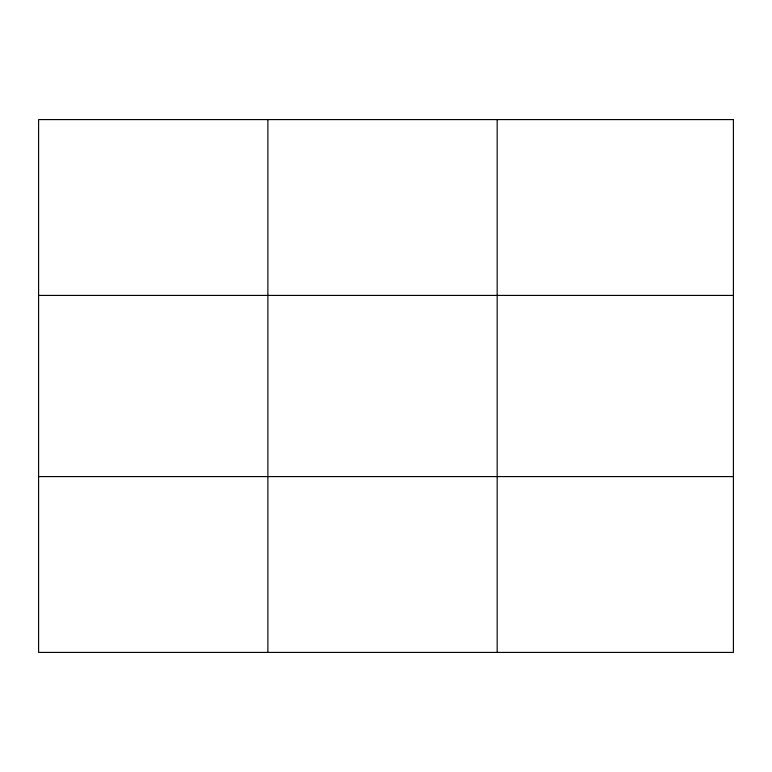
<?xml version="1.0" encoding="UTF-8"?>
<svg xmlns="http://www.w3.org/2000/svg" width="772" height="772" viewBox="0 0 772 772"><rect width="100%" height="100%" fill="white"/><g stroke="black" fill="none" stroke-linecap="round" stroke-linejoin="round"><path stroke-width="1.16" d="M267.884 119.583L267.884 652.417M497.168 119.583L497.168 652.417M38.6 295.415L733.4 295.415M38.6 476.585L733.4 476.585M733.4 119.583L733.4 652.417L38.6 652.417L38.6 119.583L733.4 119.583"/></g></svg>
